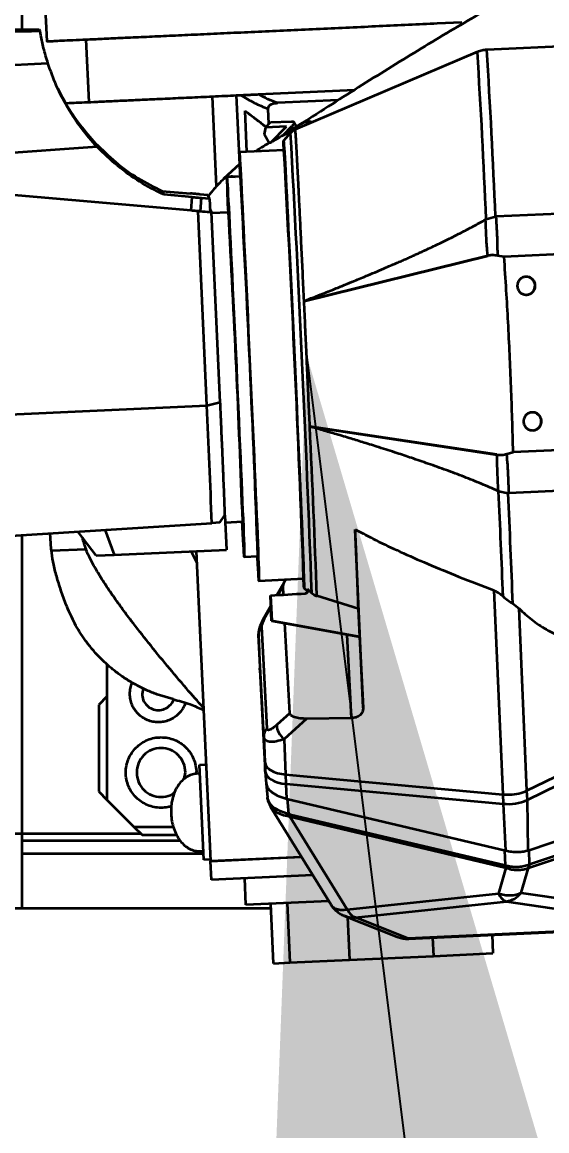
# Model space of a CAD drawing. Header units: millimetres. Extents: x 0 to 420, y 0 to 297.
# Drawn here: x 141.315 to 143.25, y 160.372 to 164.457 of the extents above; entities that cross this region are included whole.
import ezdxf

# ---------------------------------------------------------------- set-up
doc = ezdxf.new("R2010")
doc.units = ezdxf.units.MM
doc.layers.add('尺寸线层', color=150, linetype='Continuous')
doc.styles.add('SLDTEXTSTYLE2', font='TXT', dxfattribs={"width": 0.7})
doc.dimstyles.new('SLDDIMSTYLE0', dxfattribs={"dimtxt": 3.5, "dimasz": 3.302, "dimexe": 0, "dimexo": 0.0625, "dimgap": 0.875, "dimtad": 1, "dimdec": 1, "dimlfac": 100, "dimrnd": 1e-09, "dimzin": 12, "dimdsep": 46, "dimtxsty": 'SLDTEXTSTYLE2', "dimsah": 1, "dimcen": 0.09, "dimadec": 0, "dimazin": 3, "dimtfac": 1, "dimtdec": 3, "dimtofl": 0, "dimtmove": 0, "dimatfit": 3, "dimfxl": 0, "dimfrac": 2, "dimtolj": 1, "dimtzin": 12, "dimarcsym": 0})
doc.dimstyles.new('SLDDIMSTYLE2', dxfattribs={"dimtxt": 0.18, "dimasz": 3.302, "dimexe": 0, "dimexo": 0.0625, "dimgap": 0, "dimtad": 0, "dimtih": 1, "dimtoh": 1, "dimdec": 0, "dimrnd": 1e-09, "dimzin": 0, "dimdsep": 46, "dimtxsty": 'Standard', "dimsah": 1, "dimcen": 0.09, "dimadec": 0, "dimazin": 0, "dimtfac": 3.302, "dimtdec": 0, "dimtofl": 0, "dimtmove": 0, "dimatfit": 3, "dimfxl": 0, "dimfrac": 2, "dimtolj": 1, "dimtzin": 0, "dimarcsym": 0})

# ---------------------------------------------------------------- blocks, each defined once
blk = doc.blocks.new('_D_7')
at = {"layer": '尺寸线层'}
for p, q in [((70.597, 160.4022), (70.597, 246.1922)), ((332.8156, 175.1167), (332.8156, 246.1922)), ((332.8156, 245.1922), (70.597, 245.1922))]:
    blk.add_line(p, q, dxfattribs=at)
for points in [[(70.597, 245.1922), (73.899, 244.6842), (73.899, 245.7002)], [(332.8156, 245.1922), (329.5136, 245.7002), (329.5136, 244.6842)]]:
    blk.add_solid(points, dxfattribs=at)
at = {"layer": '尺寸线层', "insert": (202.8758, 249.704), "char_height": 3.5, "attachment_point": 1, "style": 'SLDTEXTSTYLE2'}
blk.add_mtext('26221.85', dxfattribs=at)

msp = doc.modelspace()

# ---------------------------------------------------------------- linework, layer by layer
at = {"color": 7, "linetype": 'Continuous', "lineweight": 35}
for p, q in [((141.3154, 164.4294), (141.3154, 164.9172)), ((141.3992, 164.5311), (141.4059, 164.3863)), ((142.8462, 164.4525), (142.9365, 164.4566)), ((141.3816, 164.423), (141.3783, 164.4299)), ((141.3845, 164.4076), (141.3816, 164.423)), ((141.5507, 164.393), (141.5613, 164.1622)), ((143.6103, 164.3815), (143.0289, 164.3548)), ((142.9943, 164.3469), (142.3226, 164.0607)), ((140.8511, 164.2795), (141.4105, 164.3052)), ((142.1868, 164.1909), (142.5408, 164.2072)), ((142.032, 163.8516), (142.0168, 164.1831)), ((142.105, 164.1872), (142.1215, 164.1879)), ((142.105, 164.1872), (142.1167, 163.9327)), ((142.4811, 164.1694), (142.2576, 164.1591)), ((142.1444, 163.9788), (142.1374, 164.1302)), ((142.2257, 164.0818), (142.2231, 164.1374)), ((142.2124, 164.0685), (142.2316, 164.0877)), ((142.2898, 164.072), (142.2124, 164.0685)), ((142.2316, 164.0877), (142.309, 164.0913)), ((142.2319, 164.0138), (142.2898, 164.072)), ((142.2764, 164.0387), (142.3105, 164.073)), ((142.3436, 164.0817), (142.279, 164.0402)), ((142.3105, 164.073), (142.3159, 164.0639)), ((142.3275, 164.0713), (142.3173, 164.0884)), ((142.3441, 164.081), (142.3525, 164.0862)), ((142.2124, 164.0685), (142.2073, 164.0436)), ((142.2268, 164.011), (142.2073, 164.0436)), ((142.3055, 164.0485), (142.2794, 164.02)), ((142.2986, 164.0476), (142.2806, 164.0401)), ((142.2986, 164.0476), (142.3052, 164.0477)), ((141.5926, 163.9969), (141.1434, 163.9657)), ((142.2811, 163.985), (142.1162, 163.9775)), ((142.1172, 163.9332), (142.0581, 163.879)), ((142.1204, 163.8876), (142.0704, 163.8853)), ((141.9381, 163.7624), (141.1319, 163.8321)), ((141.8312, 163.8344), (141.8375, 163.8213)), ((141.8312, 163.8344), (141.9361, 163.8253)), ((141.9424, 163.8122), (141.8375, 163.8213)), ((141.9381, 163.7624), (141.9424, 163.8122)), ((142.0007, 163.8193), (141.9704, 163.8222)), ((141.9736, 163.7595), (141.9766, 163.8094)), ((141.9766, 163.8094), (142.0066, 163.8071)), ((142.0066, 163.8071), (142.0007, 163.8193)), ((142.0066, 163.8071), (142.0089, 163.7567)), ((141.9639, 163.7602), (141.9381, 163.7624)), ((141.9968, 163.0443), (141.9639, 163.7602)), ((141.9639, 163.7602), (142.014, 163.7563)), ((142.0089, 163.7567), (141.9736, 163.7595)), ((142.014, 163.7563), (142.0084, 163.7677)), ((142.0461, 163.0571), (142.014, 163.7563)), ((142.0764, 163.7554), (142.0141, 163.7525)), ((143.0635, 163.7414), (143.6923, 163.7703)), ((143.0265, 163.7307), (143.0246, 163.7297)), ((143.0265, 163.7307), (143.061, 163.7411)), ((143.0635, 163.7414), (143.061, 163.7411)), ((142.3551, 163.4294), (143.0327, 163.5957)), ((143.0327, 163.5957), (142.3551, 163.4294)), ((143.0501, 163.5999), (143.0331, 163.5958)), ((143.0931, 163.5923), (143.0696, 163.5963)), ((143.6899, 163.6197), (143.0931, 163.5923)), ((141.9968, 163.0443), (142.0461, 163.0571)), ((141.1477, 163.0053), (141.9968, 163.0443)), ((142.3763, 162.9668), (143.0667, 162.8633)), ((143.0664, 162.8634), (142.3763, 162.9668)), ((143.723, 162.8997), (143.1261, 162.8723)), ((143.0664, 162.8634), (143.0667, 162.8633)), ((143.1031, 162.8661), (143.1261, 162.8723)), ((143.0726, 162.7284), (143.0706, 162.7291)), ((143.0726, 162.7284), (143.1079, 162.7211)), ((143.7392, 162.7499), (143.1104, 162.721)), ((143.1079, 162.7211), (143.1104, 162.721)), ((141.1663, 162.5578), (142.0149, 162.6112)), ((142.0438, 162.614), (142.0149, 162.6112)), ((142.0438, 162.614), (142.0633, 162.6407)), ((142.0633, 162.6407), (142.0689, 162.5126)), ((142.0645, 162.6137), (142.1287, 162.6166)), ((141.3154, 161.4672), (141.3154, 162.5672)), ((141.4229, 162.5167), (141.4183, 162.5737)), ((141.5888, 162.4917), (141.5203, 162.5801)), ((141.6203, 162.5875), (141.6548, 162.4939)), ((142.5728, 161.9311), (142.5441, 162.5882)), ((141.4236, 162.5098), (141.4229, 162.5167)), ((141.4236, 162.5098), (141.55, 162.5156)), ((141.4244, 162.5019), (141.4236, 162.5098)), ((141.5888, 162.4917), (141.6548, 162.4939)), ((141.6548, 162.4939), (142.0689, 162.5126)), ((141.9386, 162.5067), (141.9597, 162.4643)), ((141.9577, 162.5076), (142.0101, 161.3668)), ((142.1347, 162.4867), (142.1846, 162.489)), ((142.1888, 162.3991), (142.3536, 162.4067)), ((142.2815, 162.3929), (142.2549, 162.3459)), ((142.2775, 162.3793), (142.2588, 162.3462)), ((142.2775, 162.3793), (142.2816, 162.393)), ((142.2792, 162.3473), (142.2775, 162.3793)), ((142.3552, 162.3717), (142.3659, 162.362)), ((142.366, 162.3695), (142.3838, 162.3533)), ((143.0547, 162.3636), (143.0875, 161.6114)), ((142.2352, 162.2511), (142.2309, 162.3446)), ((142.2317, 162.3446), (142.236, 162.2511)), ((142.5554, 162.2948), (142.4022, 162.3427)), ((143.0891, 162.3409), (143.0813, 162.3475)), ((142.2327, 162.3066), (142.2033, 162.2548)), ((142.2329, 162.3006), (142.2081, 162.2568)), ((142.5602, 162.1919), (142.5554, 162.2948)), ((143.1252, 162.3144), (143.1478, 162.2964)), ((143.177, 161.6258), (143.1478, 162.2964)), ((142.5592, 162.1918), (142.2352, 162.2511)), ((142.236, 162.2511), (142.2352, 162.2511)), ((142.236, 162.2511), (142.5602, 162.1919)), ((142.3021, 161.9111), (142.2847, 162.242)), ((142.1866, 162.1996), (142.188, 162.2055)), ((142.2062, 161.8259), (142.1866, 162.1996)), ((142.1866, 162.1996), (142.1907, 162.1045)), ((142.1979, 162.2285), (142.2175, 161.8548)), ((142.5304, 161.8926), (142.5143, 162.2)), ((142.5591, 162.1918), (142.5728, 161.9311)), ((142.5602, 162.1919), (142.5592, 162.1918)), ((141.6277, 162.0912), (141.6277, 161.9722)), ((142.1907, 162.1045), (142.2103, 161.7308)), ((142.1922, 162.077), (142.1922, 162.0716)), ((142.1922, 162.0702), (142.1922, 162.0764)), ((142.1922, 162.0716), (142.1922, 162.0702)), ((142.1922, 162.0702), (142.2118, 161.6965)), ((141.7616, 162.002), (141.7577, 161.9822)), ((141.6277, 161.9722), (141.5977, 161.9422)), ((141.6277, 161.9722), (141.6277, 161.5922)), ((141.8718, 161.9625), (141.8138, 161.9798)), ((141.5977, 161.9422), (141.5977, 161.6222)), ((142.3021, 161.9111), (142.2543, 161.8676)), ((142.3637, 161.8904), (142.2813, 161.8155)), ((142.5304, 161.8926), (142.3637, 161.8904)), ((143.177, 161.6258), (143.689, 161.8762)), ((142.2062, 161.8259), (142.2103, 161.7308)), ((143.1785, 161.5915), (143.6905, 161.8419)), ((142.2813, 161.8155), (142.287, 161.6845)), ((141.97, 161.7204), (141.9938, 161.7215)), ((141.986, 161.3707), (141.97, 161.7204)), ((142.2118, 161.6965), (142.2117, 161.7271)), ((141.913, 161.6688), (141.9177, 161.6922)), ((141.9714, 161.6883), (141.9587, 161.6877)), ((142.2119, 161.6957), (142.2157, 161.651)), ((142.287, 161.6845), (143.0875, 161.6114)), ((142.2885, 161.6503), (142.2873, 161.6845)), ((141.5977, 161.6222), (141.6277, 161.5922)), ((142.2156, 161.6523), (142.2201, 161.5997)), ((142.2885, 161.6503), (143.089, 161.5771)), ((142.2914, 161.5956), (142.2885, 161.6503)), ((143.1785, 161.5915), (143.1761, 161.6263)), ((141.6277, 161.5922), (141.7277, 161.4922)), ((142.2204, 161.5981), (142.2201, 161.5997)), ((142.2203, 161.5983), (142.2217, 161.5897)), ((142.2212, 161.5935), (142.2204, 161.5981)), ((142.2217, 161.5897), (142.2323, 161.5643)), ((142.2914, 161.5956), (143.0983, 161.4047)), ((142.2932, 161.5952), (142.2978, 161.5406)), ((143.0875, 161.6114), (143.1134, 161.6108)), ((143.0878, 161.6121), (143.089, 161.5771)), ((143.1816, 161.4056), (143.1785, 161.5915)), ((142.2316, 161.5653), (142.4546, 161.205)), ((142.3037, 161.5382), (142.2978, 161.5406)), ((143.089, 161.5771), (143.0983, 161.4047)), ((143.1816, 161.4056), (143.6949, 161.5783)), ((142.2927, 161.5322), (142.3028, 161.5304)), ((142.3028, 161.5304), (143.0955, 161.3428)), ((142.3028, 161.5304), (142.5146, 161.1881)), ((142.3037, 161.5382), (143.0965, 161.3506)), ((143.1829, 161.3408), (143.6877, 161.5107)), ((143.1863, 161.3547), (143.6912, 161.5246)), ((136.3154, 161.4672), (141.3154, 161.4672)), ((141.2154, 161.4672), (141.3154, 161.4672)), ((141.3154, 161.4672), (141.7527, 161.4672)), ((141.3154, 161.1922), (141.3154, 161.4672)), ((141.7277, 161.4922), (141.8729, 161.4922)), ((141.7277, 161.4922), (141.7577, 161.4622)), ((141.7577, 161.4622), (141.8848, 161.4622)), ((141.3154, 161.4422), (141.8976, 161.4422)), ((141.985, 161.3922), (141.3154, 161.3922)), ((141.9718, 161.4023), (141.9845, 161.4028)), ((142.0101, 161.3668), (142.3449, 161.3822)), ((142.0101, 161.3658), (142.3455, 161.3813)), ((143.0947, 161.4055), (143.0965, 161.3506)), ((143.1863, 161.3547), (143.1846, 161.4066)), ((142.0099, 161.3718), (141.986, 161.3707)), ((142.0111, 161.3669), (142.0101, 161.3658)), ((142.0133, 161.2969), (142.0101, 161.3658)), ((143.0989, 161.3416), (143.0716, 161.2469)), ((143.0989, 161.3416), (143.0955, 161.3428)), ((143.0965, 161.3506), (143.1032, 161.3491)), ((143.1561, 161.2491), (143.1825, 161.3407)), ((143.1825, 161.3407), (143.1829, 161.3408)), ((143.1863, 161.3547), (143.1856, 161.3545)), ((142.3871, 161.3141), (142.0133, 161.2969)), ((142.1409, 161.2047), (142.1364, 161.3026)), ((142.4461, 161.2187), (142.1409, 161.2047)), ((142.5146, 161.1881), (143.0716, 161.2469)), ((142.5442, 161.1585), (143.1013, 161.2173)), ((143.1013, 161.2173), (143.6238, 161.1404)), ((143.1561, 161.2491), (143.6839, 161.1715)), ((141.2154, 161.1922), (141.3154, 161.1922)), ((141.3154, 161.1922), (142.2332, 161.1922)), ((142.2426, 160.9891), (142.2325, 161.2089)), ((142.2925, 161.2116), (142.3026, 160.9919)), ((142.5027, 161.1647), (142.6979, 161.0872)), ((142.5148, 161.1599), (142.5221, 161.002)), ((142.7394, 161.081), (142.5442, 161.1585)), ((143.6207, 161.1215), (142.7394, 161.081)), ((142.7394, 161.0799), (143.6207, 161.1204)), ((143.0487, 161.0941), (143.0518, 161.0263)), ((142.6979, 161.0872), (142.7021, 161.0857)), ((142.7409, 161.0804), (142.7394, 161.081)), ((142.7411, 161.0803), (142.7409, 161.0804)), ((142.8293, 161.084), (142.8324, 161.0162)), ((142.5221, 161.002), (142.8324, 161.0162)), ((142.8324, 161.0162), (143.0518, 161.0263)), ((142.2426, 160.9891), (142.3026, 160.9919)), ((142.3026, 160.9919), (142.5221, 161.002))]:
    msp.add_line(p, q, dxfattribs=at)
at = {"color": 7, "linetype": 'Continuous', "lineweight": 35, "flags": 128}
for points in [[(142.2801, 163.985), (142.2799, 163.9919), (142.2796, 164.0041), (142.2794, 164.0129), (142.2793, 164.0182), (142.2795, 164.02), (142.2797, 164.0182), (142.2802, 164.013), (142.2808, 164.0042), (142.2816, 163.992), (142.2825, 163.9763), (142.2836, 163.9573), (142.2848, 163.9351), (142.2861, 163.9097), (142.2876, 163.8812), (142.2892, 163.8498), (142.291, 163.8156), (142.2928, 163.7787), (142.2948, 163.7394), (142.2968, 163.6977), (142.299, 163.6539), (142.3012, 163.6081), (142.3035, 163.5605), (142.3058, 163.5114), (142.3082, 163.4609), (142.3106, 163.4093), (142.3131, 163.3568), (142.3156, 163.3036), (142.3181, 163.2499), (142.3205, 163.196)], [(142.1162, 163.9775), (142.1165, 163.9757), (142.117, 163.9704), (142.1176, 163.9617), (142.1183, 163.9495), (142.1193, 163.9338), (142.1203, 163.9149), (142.1215, 163.8927), (142.1229, 163.8674), (142.1244, 163.839), (142.126, 163.8077), (142.1277, 163.7737), (142.1295, 163.737), (142.1314, 163.6979), (142.1335, 163.6565), (142.1356, 163.6131), (142.1378, 163.5677), (142.14, 163.5206), (142.1423, 163.4721), (142.1447, 163.4222), (142.1471, 163.3714), (142.1495, 163.3197), (142.1519, 163.2674), (142.1544, 163.2148), (142.1568, 163.1621), (142.1592, 163.1094), (142.1616, 163.0572), (142.1639, 163.0055), (142.1662, 162.9546), (142.1684, 162.9048), (142.1706, 162.8562), (142.1726, 162.8092), (142.1746, 162.7638), (142.1765, 162.7203), (142.1783, 162.6789), (142.1799, 162.6398), (142.1815, 162.6031), (142.1829, 162.569), (142.1841, 162.5378), (142.1853, 162.5094), (142.1862, 162.484), (142.1871, 162.4618), (142.1878, 162.4428), (142.1883, 162.4272), (142.1886, 162.415), (142.1888, 162.4062), (142.1889, 162.4009), (142.1888, 162.3991), (142.1885, 162.4009), (142.188, 162.4062), (142.1874, 162.4149), (142.1866, 162.4271), (142.1857, 162.4428), (142.1847, 162.4617), (142.1835, 162.4839), (142.1832, 162.489)], [(142.0704, 163.8853), (142.0707, 163.8835), (142.0711, 163.8782), (142.0717, 163.8693), (142.0725, 163.857), (142.0734, 163.8412), (142.0745, 163.8221), (142.0757, 163.7998), (142.077, 163.7743), (142.0785, 163.7459), (142.0801, 163.7146), (142.0818, 163.6805), (142.0836, 163.644), (142.0855, 163.6052), (142.0875, 163.5642), (142.0896, 163.5212), (142.0917, 163.4766), (142.0939, 163.4305), (142.0961, 163.3831), (142.0984, 163.3348), (142.1007, 163.2856), (142.103, 163.236), (142.1053, 163.1861), (142.1076, 163.1362), (142.1098, 163.0866), (142.1121, 163.0375), (142.1142, 162.9891), (142.1163, 162.9418), (142.1184, 162.8956), (142.1203, 162.851), (142.1222, 162.8081), (142.124, 162.7671), (142.1257, 162.7282), (142.1272, 162.6916), (142.1286, 162.6576), (142.1299, 162.6263), (142.1311, 162.5978), (142.1321, 162.5723), (142.1329, 162.55), (142.1336, 162.5309), (142.1341, 162.5151), (142.1345, 162.5027), (142.1347, 162.4939), (142.1348, 162.4885), (142.1347, 162.4867), (142.1344, 162.4885), (142.134, 162.4938), (142.1334, 162.5027), (142.1326, 162.515), (142.1317, 162.5308), (142.1306, 162.5499), (142.1294, 162.5722), (142.1281, 162.5977), (142.1271, 162.6165)], [(142.3205, 163.196), (142.323, 163.1421), (142.3255, 163.0884), (142.3279, 163.0352), (142.3302, 162.9827), (142.3325, 162.9311), (142.3348, 162.8806), (142.337, 162.8315), (142.339, 162.7839), (142.341, 162.7381), (142.3429, 162.6943), (142.3447, 162.6526), (142.3464, 162.6132), (142.3479, 162.5764), (142.3493, 162.5421), (142.3506, 162.5107), (142.3517, 162.4822), (142.3527, 162.4568), (142.3535, 162.4345), (142.3542, 162.4155), (142.3547, 162.3999), (142.3551, 162.3876), (142.3553, 162.3788), (142.3553, 162.3735), (142.3552, 162.3717), (142.3549, 162.3735), (142.3544, 162.3788), (142.3538, 162.3875), (142.3531, 162.3998), (142.3526, 162.4067)], [(142.3659, 162.362), (142.3659, 162.362), (142.366, 162.3625), (142.366, 162.3639), (142.366, 162.3662), (142.366, 162.3695)], [(142.2118, 161.6965), (142.2136, 161.6882), (142.218, 161.6803), (142.2249, 161.6728), (142.2341, 161.6662), (142.2454, 161.6605), (142.2585, 161.6558), (142.273, 161.6524), (142.2885, 161.6503)]]:
    msp.add_lwpolyline(points, dxfattribs=at)
at = {"color": 7, "linetype": 'Continuous', "lineweight": 35}
for centre, radius, start, end in [((113.4529, 162.4925), 29.5996, 2.39746, 3.59186), ((113.6512, 162.5093), 29.4356, 2.39849, 3.59455), ((49.0782, 158.8907), 93.3698, 2.125277, 3.166665), ((144.5915, 164.0067), 2.4755, 180.6761, 182.7595), ((62.2898, 159.5191), 80.1158, 2.06553, 3.195504), ((146.0668, 163.9548), 3.997, 180.9975, 182.8612), ((70.2941, 159.8869), 71.9376, 2.072983, 3.188052), ((83.5893, 160.4977), 58.5778, 2.072983, 3.188052), ((143.1739, 163.4855), 0.0332, 272.6308, 92.6302), ((80.7596, 160.264), 61.3003, 2.194429, 2.59956), ((143.1968, 162.986), 0.0332, 272.6308, 92.6302), ((91.5771, 160.5492), 50.8567, 2.02104, 2.72472), ((15.7263, 157.0977), 127.4707, 2.357393, 2.53172), ((21.9358, 157.361), 121.2906, 2.340579, 2.532878), ((142.2073, 162.2517), 0.00509, 81.31, 143.4234), ((142.2263, 162.2008), 0.0397, 135.6364, 181.709), ((142.3223, 161.8698), 0.0681, 181.8857, 232.951), ((142.2459, 161.8271), 0.0397, 135.6364, 181.709), ((142.244, 161.5946), 0.0228, 182.6724, 216.4337), ((143.1069, 161.7512), 0.175, 264.1297, 294.1688), ((142.0224, 161.7016), 0.3191, 327.9136, 329.6804), ((142.4762, 161.5126), 0.1744, 171.5645, 174.1626), ((143.269, 161.325), 0.1744, 171.5645, 174.1626), ((142.9078, 161.456), 0.2227, 329.0836, 331.3225), ((143.1409, 161.3574), 0.0448, 338.1648, 356.2746), ((143.1411, 161.3586), 0.0454, 336.9325, 355.1216), ((142.732, 161.1733), 0.0926, 251.1648, 274.6045)]:
    msp.add_arc(centre, radius, start, end, dxfattribs=at)
for centre, major_axis, ratio, start_param, end_param in [((142.1328, 162.6187), (0.5994, 0.0275), 0.610353, 3.232568, 3.351205), ((141.0507, 163.1377), (9.7282, 0.4469), 0.087519, 4.829989, 4.843247), ((141.0507, 163.1377), (9.7349, 0.4473), 0.087459, 4.829989, 4.843247)]:
    msp.add_ellipse(centre, major_axis=major_axis, ratio=ratio, start_param=start_param, end_param=end_param, dxfattribs=at)
for points, knots in [([(144.8533, 165.7295), (144.8174, 165.7202), (144.7459, 165.7018), (144.6444, 165.6619), (144.55, 165.6145), (144.4632, 165.5622), (144.3732, 165.5002), (144.2812, 165.429), (144.188, 165.3505), (144.1029, 165.275), (144.0246, 165.2041), (143.9527, 165.1391), (143.8876, 165.0815), (143.8289, 165.0313), (143.7761, 164.9881), (143.7278, 164.9502), (143.682, 164.9156), (143.6304, 164.8778), (143.5682, 164.834), (143.4923, 164.7829), (143.4066, 164.7276), (143.3114, 164.6687), (143.2072, 164.6064), (143.101, 164.5445), (142.9947, 164.4829), (142.8902, 164.4218), (142.7841, 164.3582), (142.6765, 164.2923), (142.5673, 164.2242), (142.4559, 164.1536), (142.3817, 164.106), (142.3436, 164.0817)], [0, 0, 0, 0, 0.034674, 0.069013, 0.101876, 0.133426, 0.163744, 0.204177, 0.242225, 0.277785, 0.310754, 0.341062, 0.368674, 0.392251, 0.413542, 0.432777, 0.450005, 0.467609, 0.493017, 0.521939, 0.554332, 0.590151, 0.629355, 0.671921, 0.711101, 0.752819, 0.796973, 0.843676, 0.893055, 0.945172, 1, 1, 1, 1]), ([(141.406, 164.3863), (141.406, 164.3863), (141.4042, 164.3862), (141.4106, 164.3865), (141.426, 164.3872), (141.4532, 164.3885), (141.4903, 164.3902), (141.5374, 164.3923), (141.594, 164.3949), (141.6594, 164.3979), (141.7332, 164.4013), (141.8146, 164.4051), (141.9027, 164.4091), (141.9968, 164.4134), (142.0959, 164.418), (142.1991, 164.4227), (142.3053, 164.4276), (142.4137, 164.4326), (142.5231, 164.4376), (142.6323, 164.4426), (142.7408, 164.4476), (142.8111, 164.4509), (142.8462, 164.4525)], [0, 0, 0, 0, 0.001598, 0.054146, 0.106693, 0.159241, 0.211788, 0.264335, 0.316883, 0.36943, 0.421978, 0.474525, 0.527073, 0.57962, 0.632168, 0.684715, 0.737263, 0.78981, 0.842358, 0.894905, 0.947453, 1, 1, 1, 1]), ([(139.3143, 164.376), (139.3918, 164.3795), (139.5465, 164.3864), (139.7781, 164.3955), (140.0087, 164.4036), (140.2372, 164.4105), (140.438, 164.4158), (140.6142, 164.4197), (140.7677, 164.4227), (140.9224, 164.4252), (141.0746, 164.4273), (141.226, 164.4289), (141.327, 164.4295), (141.3783, 164.4299)], [0, 0, 0, 0, 0.112194, 0.223794, 0.335308, 0.446677, 0.555606, 0.62719, 0.703155, 0.779171, 0.852664, 0.925115, 1, 1, 1, 1]), ([(141.3816, 164.423), (141.2959, 164.4226), (141.1244, 164.4217), (140.8627, 164.4187), (140.6052, 164.4145), (140.3474, 164.4089), (140.0937, 164.4021), (139.8351, 164.3937), (139.5758, 164.384), (139.4026, 164.3763), (139.316, 164.3725)], [0, 0, 0, 0, 0.124961, 0.249898, 0.381164, 0.499709, 0.624608, 0.749553, 0.874636, 1, 1, 1, 1]), ([(141.4105, 164.3052), (141.4075, 164.3149), (141.4014, 164.3347), (141.3945, 164.3611), (141.3888, 164.386), (141.386, 164.4002), (141.3845, 164.4076)], [0, 0, 0, 0, 0.242258, 0.498925, 0.740645, 1, 1, 1, 1]), ([(143.0289, 164.3544), (143.0261, 164.3543), (143.0173, 164.3541), (143.0055, 164.3514), (142.9972, 164.3477), (142.9942, 164.3464)], [0, 0, 0, 0, 0.236564, 0.732165, 1, 1, 1, 1]), ([(141.5926, 163.9969), (141.5727, 164.0194), (141.5326, 164.0645), (141.4829, 164.1401), (141.4406, 164.2203), (141.4205, 164.277), (141.4105, 164.3052)], [0, 0, 0, 0, 0.248283, 0.498824, 0.749964, 1, 1, 1, 1]), ([(141.4473, 164.2129), (141.4572, 164.1928), (141.4804, 164.1458), (141.5267, 164.0773), (141.5665, 164.0323), (141.5864, 164.0099)], [0, 0, 0, 0, 0.273055, 0.638173, 1, 1, 1, 1]), ([(141.4756, 164.1583), (141.4758, 164.1583), (141.4833, 164.1586), (141.5061, 164.1597), (141.5443, 164.1614), (141.5915, 164.1636), (141.646, 164.1661), (141.7079, 164.1689), (141.7763, 164.1721), (141.851, 164.1755), (141.9309, 164.1792), (141.9882, 164.1818), (142.0168, 164.1831)], [0, 0, 0, 0, 0.003428, 0.114159, 0.224889, 0.335619, 0.446349, 0.557079, 0.667809, 0.77854, 0.88927, 1, 1, 1, 1]), ([(142.1215, 164.1879), (142.1263, 164.1882), (142.1359, 164.1886), (142.152, 164.1893), (142.169, 164.1901), (142.1808, 164.1907), (142.1868, 164.1909)], [0, 0, 0, 0, 0.250145, 0.49993, 0.750192, 1, 1, 1, 1]), ([(142.1215, 164.1879), (142.1376, 164.1781), (142.169, 164.159), (142.2054, 164.1444), (142.2231, 164.1374)], [0, 0, 0, 0, 0.514676, 1, 1, 1, 1]), ([(142.2576, 164.1591), (142.2454, 164.1637), (142.2206, 164.173), (142.1981, 164.1849), (142.1868, 164.1909)], [0, 0, 0, 0, 0.492933, 1, 1, 1, 1]), ([(142.2231, 164.1374), (142.2232, 164.1393), (142.2233, 164.1432), (142.2261, 164.1482), (142.2303, 164.1522), (142.2403, 164.1577), (142.25, 164.1585), (142.2576, 164.1591)], [0, 0, 0, 0, 0.12719, 0.251279, 0.3692409, 0.5022693, 1, 1, 1, 1]), ([(142.1374, 164.1302), (142.1513, 164.1196), (142.1764, 164.1004), (142.203, 164.0801), (142.2149, 164.071)], [0, 0, 0, 0, 0.5513955, 1, 1, 1, 1]), ([(142.387, 164.0882), (142.3813, 164.0891), (142.3688, 164.0911), (142.3582, 164.0879), (142.3525, 164.0862)], [0, 0, 0, 0, 0.465573, 1, 1, 1, 1]), ([(142.2802, 164.0409), (142.2694, 164.0346), (142.2466, 164.0214), (142.2146, 164.0048), (142.1908, 163.9908), (142.179, 163.9822), (142.1763, 163.9802)], [0, 0, 0, 0, 0.309407, 0.652142, 0.921615, 1, 1, 1, 1]), ([(142.3227, 164.0607), (142.3225, 164.0606), (142.3182, 164.0594), (142.3118, 164.055), (142.3069, 164.0497), (142.3049, 164.0474)], [0, 0, 0, 0, 0.030946, 0.590599, 1, 1, 1, 1]), ([(142.3551, 163.4294), (142.3536, 163.4622), (142.3505, 163.5278), (142.346, 163.6207), (142.3418, 163.7077), (142.3379, 163.7875), (142.3343, 163.8588), (142.3311, 163.9206), (142.3284, 163.9722), (142.3262, 164.0127), (142.3245, 164.0413), (142.3233, 164.0583), (142.323, 164.0596), (142.3229, 164.0602)], [0, 0, 0, 0, 0.0919299, 0.1838598, 0.2757896, 0.3677195, 0.4596494, 0.5515793, 0.6435091, 0.735439, 0.8273689, 0.9192987, 1, 1, 1, 1]), ([(141.5864, 164.0099), (141.6105, 163.9864), (141.6586, 163.9393), (141.7411, 163.8802), (141.8012, 163.8496), (141.8312, 163.8344)], [0, 0, 0, 0, 0.333241, 0.667041, 1, 1, 1, 1]), ([(141.8375, 163.8213), (141.8075, 163.8366), (141.7474, 163.8671), (141.6649, 163.9263), (141.6167, 163.9734), (141.5926, 163.9969)], [0, 0, 0, 0, 0.333197, 0.666997, 1, 1, 1, 1]), ([(142.0573, 163.8781), (142.0454, 163.8663), (142.0259, 163.8469), (142.0085, 163.8243), (142.0017, 163.8155)], [0, 0, 0, 0, 0.608464, 1, 1, 1, 1]), ([(142.08, 163.8884), (142.0844, 163.8888), (142.0913, 163.8893), (142.0993, 163.8874), (142.1023, 163.8867)], [0, 0, 0, 0, 0.6281889, 1, 1, 1, 1]), ([(141.9704, 163.8222), (141.9654, 163.8227), (141.9553, 163.8236), (141.9425, 163.8248), (141.9361, 163.8253)], [0, 0, 0, 0, 0.49935, 1, 1, 1, 1]), ([(141.9424, 163.8122), (141.9488, 163.8117), (141.9616, 163.8106), (141.9716, 163.8098), (141.9766, 163.8094)], [0, 0, 0, 0, 0.50065, 1, 1, 1, 1]), ([(141.9736, 163.7595), (141.9684, 163.7599), (141.958, 163.7607), (141.9447, 163.7618), (141.9381, 163.7624)], [0, 0, 0, 0, 0.499411, 1, 1, 1, 1]), ([(142.3551, 163.4294), (142.3664, 163.4338), (142.3898, 163.4428), (142.426, 163.4571), (142.4645, 163.4724), (142.503, 163.488), (142.5366, 163.5017), (142.5655, 163.5137), (142.5934, 163.5253), (142.6242, 163.5383), (142.6536, 163.5509), (142.6764, 163.5607), (142.6938, 163.5683), (142.7088, 163.5749), (142.7246, 163.5819), (142.7399, 163.5887), (142.7545, 163.5953), (142.7687, 163.6017), (142.7823, 163.6079), (142.7953, 163.6139), (142.812, 163.6216), (142.8317, 163.6308), (142.8571, 163.6429), (142.8925, 163.66), (142.9362, 163.6818), (142.983, 163.7063), (143.0115, 163.7223), (143.0246, 163.7297)], [0, 0, 0, 0, 0.050054, 0.10354, 0.160465, 0.220838, 0.274754, 0.309492, 0.349225, 0.398755, 0.446713, 0.48049, 0.500063, 0.524358, 0.547857, 0.570559, 0.592463, 0.613569, 0.633876, 0.653384, 0.672091, 0.708691, 0.741769, 0.786591, 0.868357, 0.939494, 1, 1, 1, 1]), ([(143.0327, 163.5957), (143.0326, 163.5972), (143.0322, 163.5999), (143.0317, 163.6051), (143.0309, 163.6131), (143.0296, 163.6284), (143.0279, 163.6535), (143.026, 163.6882), (143.0251, 163.7159), (143.0246, 163.7297)], [0, 0, 0, 0, 0.049139, 0.08774, 0.156732, 0.280027, 0.499991, 0.749923, 1, 1, 1, 1]), ([(143.0696, 163.5963), (143.0694, 163.602), (143.0689, 163.6136), (143.069, 163.6344), (143.0683, 163.6545), (143.0676, 163.6728), (143.0668, 163.6888), (143.0658, 163.7056), (143.0648, 163.7231), (143.0639, 163.7353), (143.0635, 163.7414)], [0, 0, 0, 0, 0.16619, 0.334253, 0.49984, 0.598156, 0.698742, 0.800116, 0.900075, 1, 1, 1, 1]), ([(143.0696, 163.5963), (143.0632, 163.5972), (143.051, 163.5989), (143.0389, 163.5968), (143.0331, 163.5957)], [0, 0, 0, 0, 0.520109, 1, 1, 1, 1]), ([(143.1261, 162.8723), (143.125, 162.9133), (143.1229, 162.9937), (143.1188, 163.1138), (143.1138, 163.2325), (143.1079, 163.3511), (143.101, 163.471), (143.0957, 163.5513), (143.0931, 163.5923)], [0, 0, 0, 0, 0.1710497, 0.3346975, 0.5000087, 0.6653081, 0.8289533, 1, 1, 1, 1]), ([(142.3763, 162.9668), (142.3749, 162.9993), (142.3725, 163.0534), (142.3689, 163.131), (142.3653, 163.209), (142.3623, 163.2761), (142.3587, 163.3535), (142.3566, 163.3969), (142.3551, 163.4294)], [0, 0, 0, 0, 0.2137765, 0.3564687, 0.5000253, 0.7138009, 0.7861777, 1, 1, 1, 1]), ([(143.0706, 162.7291), (143.0501, 162.7382), (143.0085, 162.7567), (142.9447, 162.7819), (142.8794, 162.8065), (142.8148, 162.8295), (142.754, 162.8503), (142.6933, 162.8705), (142.6351, 162.8892), (142.5784, 162.9069), (142.5259, 162.923), (142.4747, 162.9383), (142.4242, 162.9531), (142.3919, 162.9623), (142.3763, 162.9668)], [0, 0, 0, 0, 0.090071, 0.183259, 0.277545, 0.373384, 0.462782, 0.539498, 0.635229, 0.713279, 0.783365, 0.861025, 0.933231, 1, 1, 1, 1]), ([(143.0664, 162.8634), (143.0663, 162.8618), (143.0663, 162.8591), (143.0662, 162.8539), (143.0662, 162.8459), (143.0662, 162.8304), (143.0668, 162.8053), (143.0682, 162.7706), (143.0698, 162.743), (143.0706, 162.7291)], [0, 0, 0, 0, 0.049121, 0.087699, 0.156639, 0.279981, 0.499793, 0.749934, 1, 1, 1, 1]), ([(143.0667, 162.8633), (143.0726, 162.8628), (143.0849, 162.8618), (143.0969, 162.8646), (143.1031, 162.8661)], [0, 0, 0, 0, 0.479891, 1, 1, 1, 1]), ([(143.1104, 162.721), (143.1102, 162.7287), (143.1098, 162.7439), (143.1091, 162.7655), (143.1083, 162.7859), (143.1073, 162.8069), (143.106, 162.8281), (143.1041, 162.8488), (143.1034, 162.8604), (143.1031, 162.8661)], [0, 0, 0, 0, 0.125082, 0.250213, 0.376984, 0.500216, 0.665783, 0.833825, 1, 1, 1, 1]), ([(142.5441, 162.5882), (142.5693, 162.5746), (142.6234, 162.5455), (142.7128, 162.5037), (142.815, 162.4591), (142.9303, 162.4118), (143.0119, 162.3802), (143.0547, 162.3636)], [0, 0, 0, 0, 0.153834, 0.330293, 0.529919, 0.753073, 1, 1, 1, 1]), ([(141.4809, 162.3028), (141.4739, 162.3212), (141.46, 162.3578), (141.4437, 162.4094), (141.431, 162.4583), (141.4266, 162.4874), (141.4244, 162.5019)], [0, 0, 0, 0, 0.245718, 0.491412, 0.745717, 1, 1, 1, 1]), ([(141.9842, 161.9307), (141.9632, 161.9542), (141.9174, 162.0057), (141.8501, 162.0858), (141.7815, 162.1695), (141.7253, 162.2412), (141.6811, 162.3003), (141.647, 162.348), (141.6158, 162.3943), (141.5888, 162.438), (141.566, 162.4789), (141.5554, 162.5034), (141.55, 162.5156)], [0, 0, 0, 0, 0.109932, 0.23994, 0.37397, 0.507962, 0.589804, 0.671637, 0.755364, 0.839074, 0.919171, 1, 1, 1, 1]), ([(142.2816, 162.393), (142.2833, 162.3959), (142.2855, 162.3995), (142.2888, 162.4031), (142.2895, 162.4038)], [0, 0, 0, 0, 0.80106, 1, 1, 1, 1]), ([(142.3588, 162.3519), (142.3599, 162.352), (142.3622, 162.3524), (142.3651, 162.3543), (142.3672, 162.357), (142.3683, 162.3596), (142.3682, 162.3611), (142.3682, 162.3614)], [0, 0, 0, 0, 0.23058, 0.461078, 0.693547, 0.927722, 1, 1, 1, 1]), ([(142.366, 162.3695), (142.3667, 162.3687), (142.3682, 162.367), (142.3693, 162.3637), (142.3693, 162.3603), (142.3681, 162.357), (142.3659, 162.3543), (142.363, 162.3524), (142.3608, 162.3521), (142.3597, 162.3519)], [0, 0, 0, 0, 0.141382, 0.28272, 0.4252, 0.56941, 0.71479, 0.860264, 1, 1, 1, 1]), ([(142.3659, 162.362), (142.3667, 162.3612), (142.3676, 162.3604), (142.3677, 162.3611), (142.3677, 162.3611)], [0, 0, 0, 0, 0.995712, 1, 1, 1, 1]), ([(143.0547, 162.3636), (143.0592, 162.3616), (143.069, 162.3571), (143.077, 162.3509), (143.0813, 162.3475)], [0, 0, 0, 0, 0.453972, 1, 1, 1, 1]), ([(142.3838, 162.3533), (142.3882, 162.3499), (142.394, 162.3455), (142.4007, 162.3433), (142.4022, 162.3427)], [0, 0, 0, 0, 0.776671, 1, 1, 1, 1]), ([(141.8138, 161.9798), (141.8003, 161.985), (141.7735, 161.9953), (141.7347, 162.0147), (141.6973, 162.037), (141.6621, 162.0618), (141.6296, 162.0887), (141.5997, 162.1174), (141.5722, 162.148), (141.5404, 162.189), (141.5075, 162.2413), (141.4898, 162.2822), (141.4809, 162.3028)], [0, 0, 0, 0, 0.083704, 0.167406, 0.253529, 0.339651, 0.42337, 0.507089, 0.593267, 0.679448, 0.837971, 1, 1, 1, 1]), ([(143.1478, 162.2964), (143.163, 162.2823), (143.1943, 162.2535), (143.2478, 162.2185), (143.3071, 162.1884), (143.3674, 162.1663), (143.4276, 162.1504), (143.486, 162.1396), (143.5473, 162.133), (143.6101, 162.1301), (143.653, 162.1315), (143.6744, 162.1321)], [0, 0, 0, 0, 0.110677, 0.226684, 0.345972, 0.471688, 0.572645, 0.678268, 0.784707, 0.892702, 1, 1, 1, 1]), ([(142.2033, 162.2548), (142.1984, 162.2456), (142.1898, 162.2293), (142.1877, 162.212), (142.1867, 162.2044)], [0, 0, 0, 0, 0.558333, 1, 1, 1, 1]), ([(142.2081, 162.2568), (142.2052, 162.2511), (142.2009, 162.2429), (142.1981, 162.2335), (142.1979, 162.2302), (142.1979, 162.2285)], [0, 0, 0, 0, 0.5276834, 0.7698553, 1, 1, 1, 1]), ([(141.8177, 161.8772), (141.8108, 161.8776), (141.7971, 161.8784), (141.7773, 161.8847), (141.759, 161.8944), (141.743, 161.9075), (141.7298, 161.9235), (141.7201, 161.9418), (141.7141, 161.9616), (141.712, 161.9823), (141.7143, 162.0027), (141.7176, 162.0167), (141.721, 162.0231), (141.7212, 162.0234)], [0, 0, 0, 0, 0.099473, 0.198945, 0.298418, 0.39789, 0.497363, 0.596835, 0.696308, 0.79578, 0.895253, 0.994726, 1, 1, 1, 1]), ([(141.7577, 161.9822), (141.7586, 161.9744), (141.7604, 161.9587), (141.7743, 161.9387), (141.7941, 161.9254), (141.8177, 161.9207), (141.8414, 161.9253), (141.8607, 161.9389), (141.872, 161.9525), (141.8735, 161.961), (141.8737, 161.9619)], [0, 0, 0, 0, 0.140544, 0.281087, 0.421631, 0.562175, 0.702718, 0.843262, 0.983806, 1, 1, 1, 1]), ([(141.9168, 161.949), (141.9162, 161.9467), (141.9137, 161.9377), (141.9054, 161.9236), (141.8925, 161.9075), (141.8764, 161.8944), (141.8582, 161.8847), (141.8383, 161.8784), (141.8246, 161.8776), (141.8177, 161.8772)], [0, 0, 0, 0, 0.055363, 0.212803, 0.370242, 0.527682, 0.685121, 0.842561, 1, 1, 1, 1]), ([(141.8718, 161.9625), (141.8929, 161.9568), (141.9317, 161.9465), (141.9681, 161.9299), (141.9846, 161.9224)], [0, 0, 0, 0, 0.546586, 1, 1, 1, 1]), ([(142.3637, 161.8904), (142.3558, 161.8906), (142.34, 161.8909), (142.32, 161.8951), (142.308, 161.901), (142.303, 161.9066), (142.3024, 161.9096), (142.3021, 161.9111)], [0, 0, 0, 0, 0.281086, 0.558472, 0.801043, 0.904342, 1, 1, 1, 1]), ([(142.5728, 161.9311), (142.5724, 161.9261), (142.5716, 161.9158), (142.5621, 161.9031), (142.5479, 161.8944), (142.5361, 161.8932), (142.5304, 161.8926)], [0, 0, 0, 0, 0.238023, 0.494658, 0.754556, 1, 1, 1, 1]), ([(142.2543, 161.8676), (142.2495, 161.8635), (142.2402, 161.8556), (142.2282, 161.8489), (142.2211, 161.8483), (142.2181, 161.8511), (142.2177, 161.8536), (142.2175, 161.8548)], [0, 0, 0, 0, 0.285901, 0.558788, 0.796457, 0.899803, 1, 1, 1, 1]), ([(142.2813, 161.8155), (142.2715, 161.8121), (142.2517, 161.8053), (142.2273, 161.8042), (142.2101, 161.8106), (142.2075, 161.8209), (142.2062, 161.8259)], [0, 0, 0, 0, 0.257805, 0.519702, 0.769963, 1, 1, 1, 1]), ([(141.8277, 161.8222), (141.8362, 161.8218), (141.8532, 161.8208), (141.8778, 161.8131), (141.9004, 161.801), (141.9202, 161.7848), (141.9365, 161.7649), (141.9487, 161.7423), (141.9558, 161.7178), (141.9585, 161.6991), (141.9574, 161.689), (141.9572, 161.6874)], [0, 0, 0, 0, 0.1221013, 0.2442027, 0.366304, 0.4884053, 0.6105067, 0.732608, 0.8547093, 0.9768107, 1, 1, 1, 1]), ([(141.7377, 161.6922), (141.7391, 161.6805), (141.7418, 161.6569), (141.7626, 161.627), (141.7924, 161.6068), (141.8275, 161.6003), (141.8582, 161.6048), (141.8726, 161.6156), (141.8776, 161.6194)], [0, 0, 0, 0, 0.180862, 0.361725, 0.542587, 0.72345, 0.904312, 1, 1, 1, 1]), ([(142.2156, 161.6518), (142.2169, 161.6464), (142.2194, 161.6351), (142.2364, 161.6186), (142.261, 161.6044), (142.2815, 161.5985), (142.2914, 161.5956)], [0, 0, 0, 0, 0.241701, 0.497851, 0.755267, 1, 1, 1, 1]), ([(142.2212, 161.5935), (142.2236, 161.5874), (142.2284, 161.5752), (142.2461, 161.5605), (142.2695, 161.5492), (142.2884, 161.5434), (142.2978, 161.5406)], [0, 0, 0, 0, 0.250728, 0.500168, 0.750123, 1, 1, 1, 1]), ([(141.865, 161.5684), (141.8611, 161.567), (141.849, 161.5629), (141.8363, 161.5625), (141.8277, 161.5622)], [0, 0, 0, 0, 0.329, 1, 1, 1, 1]), ([(142.232, 161.5655), (142.2322, 161.5648), (142.2348, 161.5583), (142.2465, 161.5493), (142.2664, 161.5392), (142.2839, 161.5345), (142.2927, 161.5322)], [0, 0, 0, 0, 0.03635, 0.356978, 0.678561, 1, 1, 1, 1]), ([(143.0983, 161.4047), (143.1056, 161.4032), (143.1203, 161.4002), (143.1432, 161.3992), (143.1645, 161.4008), (143.1762, 161.4041), (143.1816, 161.4056)], [0, 0, 0, 0, 0.246726, 0.500744, 0.770405, 1, 1, 1, 1]), ([(143.0989, 161.3416), (143.1061, 161.3392), (143.1205, 161.3345), (143.1427, 161.3328), (143.1641, 161.3345), (143.1764, 161.3386), (143.1825, 161.3407)], [0, 0, 0, 0, 0.24943, 0.499622, 0.749242, 1, 1, 1, 1]), ([(143.1032, 161.3491), (143.1098, 161.3477), (143.1243, 161.3447), (143.146, 161.3448), (143.1676, 161.3478), (143.1794, 161.3522), (143.1856, 161.3545)], [0, 0, 0, 0, 0.226555, 0.49968, 0.737918, 1, 1, 1, 1]), ([(142.4549, 161.2052), (142.4569, 161.2019), (142.462, 161.1935), (142.4732, 161.1823), (142.4869, 161.1718), (142.4973, 161.1672), (142.5022, 161.165)], [0, 0, 0, 0, 0.182173, 0.463941, 0.74571, 1, 1, 1, 1]), ([(142.4551, 161.2053), (142.4554, 161.2044), (142.4577, 161.1981), (142.4694, 161.1911), (142.489, 161.1853), (142.5061, 161.1872), (142.5146, 161.1881)], [0, 0, 0, 0, 0.051664, 0.367776, 0.683888, 1, 1, 1, 1]), ([(142.5026, 161.166), (142.5065, 161.1641), (142.5194, 161.1578), (142.534, 161.1582), (142.5442, 161.1585)], [0, 0, 0, 0, 0.303824, 1, 1, 1, 1]), ([(142.7113, 161.0835), (142.7143, 161.0826), (142.7241, 161.0796), (142.7342, 161.0798), (142.7411, 161.08)], [0, 0, 0, 0, 0.306609, 1, 1, 1, 1])]:
    msp.add_open_spline(points, degree=3, knots=knots, dxfattribs=at)
for points in [[(142.0168, 164.1831), (142.0323, 164.1838), (142.0633, 164.1853), (142.0911, 164.1865), (142.105, 164.1872)], [(142.2898, 164.072), (142.2898, 164.072), (142.2898, 164.072), (142.2898, 164.072), (142.2898, 164.072), (142.2898, 164.072), (142.2898, 164.072)], [(142.309, 164.0913), (142.3114, 164.0911), (142.3163, 164.0908), (142.3186, 164.0866), (142.3171, 164.0805), (142.3127, 164.0755), (142.3105, 164.073)], [(142.0583, 163.8791), (142.0613, 163.8814), (142.0674, 163.8861), (142.0758, 163.8876), (142.08, 163.8884)], [(143.173, 163.5187), (143.1687, 163.518), (143.1601, 163.5166), (143.1494, 163.5084), (143.1425, 163.4971), (143.1405, 163.484), (143.1437, 163.471), (143.1516, 163.4604), (143.163, 163.4532), (143.1717, 163.4526), (143.1761, 163.4523)], [(143.1761, 163.4523), (143.1804, 163.453), (143.1891, 163.4544), (143.1998, 163.4626), (143.2066, 163.4739), (143.2086, 163.4871), (143.2054, 163.5), (143.1975, 163.5107), (143.1861, 163.5178), (143.1774, 163.5184), (143.173, 163.5187)], [(142.0633, 162.6407), (142.063, 162.6489), (142.0625, 162.6652), (142.0612, 162.7006), (142.0595, 162.7433), (142.0574, 162.7937), (142.055, 162.8509), (142.0523, 162.9144), (142.0493, 162.983), (142.0472, 163.0324), (142.0461, 163.0571)], [(143.196, 163.0192), (143.1917, 163.0185), (143.183, 163.0172), (143.1723, 163.009), (143.1654, 162.9977), (143.1634, 162.9845), (143.1666, 162.9716), (143.1745, 162.9609), (143.1859, 162.9537), (143.1947, 162.9531), (143.199, 162.9528)], [(143.199, 162.9528), (143.2034, 162.9535), (143.212, 162.9549), (143.2227, 162.9631), (143.2296, 162.9744), (143.2316, 162.9876), (143.2284, 163.0005), (143.2205, 163.0112), (143.2091, 163.0183), (143.2004, 163.0189), (143.196, 163.0192)], [(142.5554, 162.2948), (142.5553, 162.3009), (142.555, 162.3132), (142.5538, 162.3468), (142.5522, 162.391), (142.55, 162.4466), (142.5473, 162.5116), (142.5452, 162.5627), (142.5441, 162.5882)], [(142.2309, 162.3446), (142.2312, 162.3417), (142.2317, 162.3358), (142.2317, 162.3417), (142.2317, 162.3446)], [(143.0891, 162.3409), (143.0951, 162.3358), (143.1072, 162.3257), (143.1192, 162.3182), (143.1252, 162.3144)], [(141.8277, 161.5622), (141.8192, 161.5627), (141.8022, 161.5637), (141.7776, 161.5714), (141.755, 161.5834), (141.7352, 161.5997), (141.7189, 161.6195), (141.7068, 161.6422), (141.6994, 161.6667), (141.6969, 161.6922), (141.6994, 161.7178), (141.7068, 161.7423), (141.7189, 161.7649), (141.7352, 161.7848), (141.755, 161.801), (141.7776, 161.8131), (141.8022, 161.8208), (141.8192, 161.8218), (141.8277, 161.8222)], [(141.9177, 161.6922), (141.9164, 161.704), (141.9137, 161.7276), (141.8928, 161.7575), (141.8631, 161.7776), (141.8277, 161.7846), (141.7923, 161.7776), (141.7626, 161.7575), (141.7418, 161.7276), (141.7391, 161.704), (141.7377, 161.6922)], [(142.2103, 161.7308), (142.2117, 161.7252), (142.2143, 161.7141), (142.2314, 161.6999), (142.2559, 161.689), (142.2766, 161.686), (142.287, 161.6845)], [(141.9587, 161.6877), (141.9521, 161.6869), (141.939, 161.6852), (141.9203, 161.6758), (141.9034, 161.6618), (141.8888, 161.6432), (141.8771, 161.6209), (141.869, 161.5956), (141.8642, 161.5684), (141.8643, 161.5497), (141.8644, 161.5403)], [(143.1134, 161.6108), (143.1251, 161.6119), (143.1485, 161.6141), (143.1675, 161.6219), (143.177, 161.6258)], [(141.8644, 161.5403), (141.8652, 161.531), (141.8668, 161.5124), (141.874, 161.4857), (141.8845, 161.4613), (141.8981, 161.4401), (141.9143, 161.4229), (141.9325, 161.4105), (141.9519, 161.4029), (141.9652, 161.4025), (141.9718, 161.4023)], [(143.0716, 161.2469), (143.0789, 161.2449), (143.0936, 161.2409), (143.116, 161.2397), (143.1375, 161.242), (143.1499, 161.2468), (143.1561, 161.2491)], [(143.0716, 161.2469), (143.0762, 161.2392), (143.0855, 161.2237), (143.096, 161.2194), (143.1013, 161.2173)], [(143.1013, 161.2173), (143.1116, 161.2197), (143.1321, 161.2245), (143.1481, 161.2409), (143.1561, 161.2491)], [(142.5146, 161.1881), (142.5192, 161.1804), (142.5284, 161.1649), (142.5389, 161.1606), (142.5442, 161.1585)]]:
    msp.add_open_spline(points, degree=3, dxfattribs=at)

# ---------------------------------------------------------------- dimensions: what is measured, and where the dimension line sits
at = {"layer": '尺寸线层'}
dim = msp.add_linear_dim(base=(70.597, 245.1922), p1=(332.8156, 175.1167), p2=(70.597, 160.4022), angle=0, dimstyle='SLDDIMSTYLE0', dxfattribs=at)
dim.commit()
dim.dimension.update_dxf_attribs({"geometry": '_D_7', "text_midpoint": (209.0129, 245.1922), "dimtype": 160})

# ---------------------------------------------------------------- leaders
msp.add_leader([(142.3644, 163.2306), (148.9331, 110.6927)], dimstyle='SLDDIMSTYLE2', dxfattribs=at)

doc.saveas('drawing.dxf')
